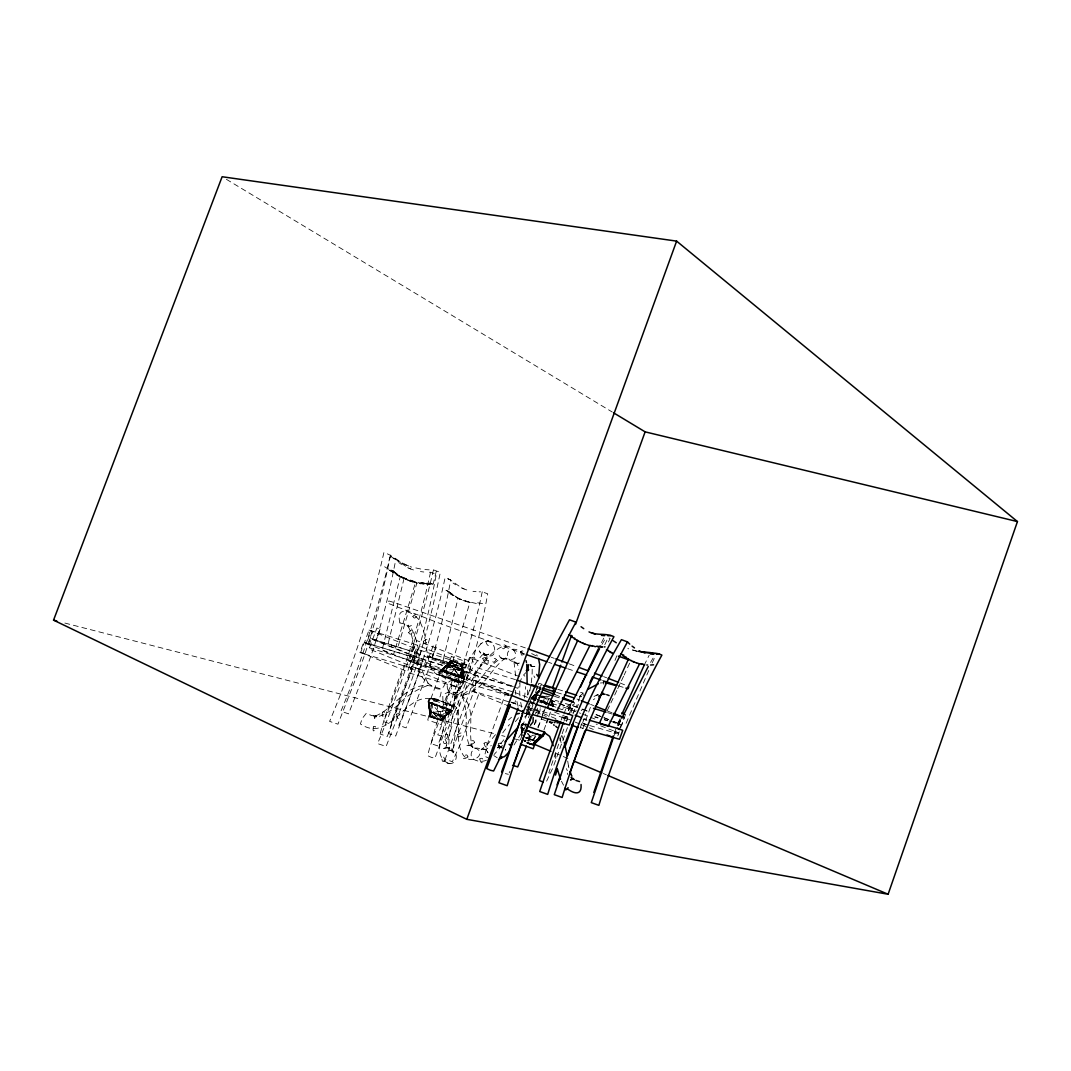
<?xml version="1.0" encoding="UTF-8"?>
<svg xmlns="http://www.w3.org/2000/svg" width="1071" height="1071" viewBox="0 0 1071 1071"><rect width="100%" height="100%" fill="white"/><g stroke="black" fill="none" stroke-linecap="round" stroke-linejoin="round"><path stroke-width="0.75" stroke-dasharray="5 3.75" d="M515.62 675.855L513.759 660.031L514.107 661.744A6.105 4.297 -33.4 0 0 518.471 663.431L520.693 662.681L519.89 662.989A6.065 3.949 -23.8 0 1 513.719 660.62M454.452 696.03L454.465 695.949A11.205 3.601 -71.2 0 1 454.425 696.699A73.243 22.893 -71.7 0 1 451.868 721.439A64.608 21.915 -71.2 0 0 448.762 746.996A24.231 8.033 -71.5 0 0 449.82 749.352M453.89 674.676L462.123 677.889L462.458 664.971L463.609 678.572L447.049 673.418M537.374 708.118L536.959 711.104M462.123 677.889L461.614 665.814L462.123 677.889L462.578 664.944L461.601 677.689L463.609 678.572L461.146 665.319A6.346 2.169 -7.4 0 0 457.625 664.582L451.4 665.64L459.995 677.019M535.995 698.158L537.227 685.882M524.522 697.957L525.633 686.645M543.733 701.88L544.336 696.056M390.554 555.019C381.838 597.538 371.53 640.003 355.103 680.286L337.941 724.183L329.614 721.385C352.52 666.818 370.78 610.296 383.887 552.582C394.034 555.501 401.13 564.497 411.599 567.095M482.231 591.821C471.99 640.753 457.036 688.693 437.785 734.813L444.786 737.317L458.321 702.281C472.525 667.501 480.959 630.685 487.72 593.816L482.231 591.821L479.125 591.848M430.515 572.262C419.511 623.335 403.727 673.364 383.579 721.573L390.915 724.197L405.106 687.569C419.979 651.248 428.989 612.84 436.299 574.364L430.515 572.262L427.142 572.235M433.46 569.879C419.778 629.226 400.996 687.368 377.621 743.595L386.122 746.447L402.709 703.701C419.926 661.436 431.037 616.976 440.328 572.383L433.46 569.879L436.339 570.977L433.206 584.137L430.328 583.079M537.843 727.182L541.551 718.922M542.14 715.08L544.269 709.778M561.472 735.79L548.821 772.807L551.11 773.798M562.168 733.755L564.993 725.643M566.412 721.586L567.844 717.543M613.991 733.742L619.707 719.458M533.907 676.015L534.857 677.675M619.734 718.976L618.101 723.541L619.266 723.889M618.355 725.335L620.417 719.605M621.702 716.834L618.61 725.442L621.234 719.618M619.239 729.94L621.207 724.465L613.482 721.399M617.793 735.911L619.252 731.814M620.698 727.651L624.286 717.624M625.571 714.303L621.742 724.973L613.83 722.657M561.15 720.073L562.262 716.981L570.241 719.873M563.935 714.036L566.171 707.824L569.156 709.015M568.299 710.461L570.482 704.437M571.82 701.532L568.567 710.568L571.312 704.45M570.883 712.911L574.672 702.402M567.456 727.597L552.917 767.787L545.875 782.727M573.012 713.982L575.622 706.74M580 696.578L576.252 706.994L560.28 701.84M577.269 707.302L578.34 704.33M580.107 728.2L583.16 719.725M582.517 723.139L585.824 713.969M590.389 707.355L586.118 719.217L584.271 718.48M582.865 728.427L586.172 719.243M497.854 745.362L499.233 745.577M515.539 700.715L514.522 703.513L472.927 691.116L476.608 681.036L510.211 694.557M527.909 694.771L531.577 684.664M529.248 702.871L527.762 706.98L533.626 709.297M530.105 701.599L531.444 697.917M526.316 712.938L530.078 702.549M525.392 725.442L523.264 724.143L531.27 702.027L534.978 703.018M529.208 713.179L537.147 691.036L540.306 692.013M520.466 739.686L522.166 734.987L521.202 727.517L523.839 728.106M524.442 728.722L526.142 724.023M528.405 717.757L536.745 694.704L558.714 701.358M528.083 741.547L530.306 735.402M534.201 724.639L540.306 707.744M533.586 740.342L535.286 735.643M538.124 727.811L546.049 705.896M546.612 704.33L548.874 698.064M543.907 730.074L546.049 724.17M548.713 716.78L551.378 709.404M408.252 660.78L466.18 678.693L470.678 666.363L414.812 644.273L369.04 630.056L364.461 642.453L368.156 643.966L372.748 631.529L371.048 630.993L366.456 643.443L411.197 661.664L407.556 671.584L360.003 652.252L363.578 642.573L368.156 643.966M475.176 685.681L478.576 676.35L427.664 655.974L424.585 664.381L462.632 676.109L465.617 667.929L427.664 655.974M450.53 750.383L449.472 750.222L452.149 750.624M430.729 657.192L465.671 667.943L469.526 657.38L521.764 677.461L517.842 688.278L474.654 675.158L429.136 656.818L432.229 657.795L436.272 646.924L433.126 645.92L425.736 665.894L472.753 684.958L510.894 696.204M432.068 657.728L436.058 646.844M428.735 702.215L430.662 698.185M438.936 674.502L440.395 670.526M440.757 670.513L439.19 674.61L439.873 675.025M430.917 698.613L439.646 674.743L449.499 677.608L461.387 682.401L452.698 706.217M440.114 707.181C449.311 710.381 432.162 704.986 431.466 702.563L430.823 715.696A6.372 1.607 -14.1 0 0 432.818 716.379L438.882 715.321L436.767 704.209L431.466 702.563L429.886 716.164L441.868 720.475L443.461 716.419L431.693 712.148L429.886 716.151L428.36 702.054L430.247 716.124L428.36 702.054L432.229 715.482A6.346 3.039 7.5 0 0 436.272 717.142L442.189 716.713L451.815 710.18L450.65 709.538M456.982 667.702C453.354 667.032 445.362 664.06 451.547 660.874M455.349 667.032L460.972 668.92L462.538 664.93L459.312 663.551M463.81 678.786L462.297 682.896M464.238 677.916L434.946 758.201L431.493 757.425L427.664 755.684L429.873 746.915L451.882 685.226L457.397 686.913L461.132 676.658L413.607 662.454M464.078 678.894L462.565 683.003L459.004 681.999M380.085 629.065L376.108 640.538L380.312 629.159L376.872 628.048L369.093 648.959L416.793 668.465L461.119 681.531L453.033 678.586L436.459 723.983L430.944 743.569L437.637 745.898L464.56 672.093L414.999 652.493L411.625 661.704L458.629 680.795L462.083 671.343L420.153 658.317L416.565 668.076L419.444 669.241L423.032 659.468L371.423 638.664L368.183 647.46L409.577 660.205L416.82 640.632L470.223 661.249L466.099 672.561L418.721 658.17L372.668 639.454L376.108 640.538M375.412 715.95C392.696 709.497 403.459 687.85 423.755 685.467C429.792 685.239 435.736 686.792 441.185 689.349C441.547 694.918 438.293 706.525 430.114 698.6C404.276 694.543 389.509 743.488 360.405 723.956L362.092 718.695L366.215 713.38L371.771 715.615L375.76 715.897M399.938 622.947C395.319 605.356 411.612 610.751 418.493 619.359C428.52 635.023 424.009 654.836 432.764 670.981M364.461 642.453L410.434 656.202L414.812 644.273M411.438 661.731L416.137 648.932L470.678 666.363M412.897 662.159L417.583 649.387M413.125 662.226L417.81 649.454M416.673 663.699L421.372 650.887M626.107 723.3L650.164 667.22M569.29 713.5L573.092 704.236M614.955 660.405L616.95 655.626L614.808 654.475M564.002 721.064L565.957 716.512M614.259 735.442L616.12 731.105M629.641 663.203L624.125 675.091M623.576 676.27L617.405 689.349M652.132 663.016L655.425 656.041M616.842 690.527L610.577 703.593M604.794 644.675L608.141 637.7L610.109 638.45L607.444 644.019M609.426 705.976L606.547 711.92M644.113 665.359L649.2 655.157M601.46 642.64L604.004 637.7M509.18 772.807L509.983 771.307M444.92 672.588L450.69 660.7L455.135 662.025M601.996 644.394L606.106 637.285M650.552 662.427L654.488 655.653M455.563 681.611L458.468 682.602C443.729 673.391 443.421 697.85 457.973 693.995C470.102 689.229 474.185 674.315 481.24 664.368L480.812 665.091L488.992 653.765L487.921 654.595A6.56 5.208 46.7 0 1 479.688 651.704L479.259 650.9L480.665 653.096A6.6 5.676 55.4 0 0 486.502 655.131C491.308 652.949 485.083 656.577 483.356 652.935C500.251 665.961 497.413 632.104 480.718 643.858M461.387 682.401L460.503 682.401M474.547 675.935L475.002 675.199M475.658 674.101L476.086 673.391M513.986 744.961L523.411 730.114M447.571 673.619L444.385 672.374L451.132 661.65A6.306 0.924 54.3 0 1 452.457 662.32L456.139 666.858L450.048 674.543M534.094 699.269L539.208 691.464M503.772 739.793L497.346 747.919L499.514 746.621A5.757 5.02 63.2 0 1 502.152 746.741M495.471 734.626L488.456 743.274L481.16 749.754L482.486 748.83A6.131 4.016 69.2 0 1 486.783 750.731L487.988 752.779L487.64 751.989A6.078 3.601 60.6 0 0 481.495 749.339M540.922 688.867L532.086 698.412L533.586 699.082L540.922 688.867L532.394 696.726M505.592 658.29A6.145 3.829 62.6 0 1 499.394 655.921L498.966 655.157L500.184 657.179A6.185 4.204 71.7 0 0 504.575 658.866L505.927 657.835C490.759 667.969 484.132 689.617 465.51 694.396M515.365 721.707L518.484 717.824M502.379 745.362L494.039 754.56M535.38 713.621L536.29 712.469M441.185 720.381L451.025 709.712L452.19 710.354L441.332 720.422L440.221 720.154M567.389 773.075L567.657 774.48M534.389 724.384L536.062 721.894L535.955 717.543M538.258 713.688L539.931 711.198L540.226 708.252M455.269 693.74L455.309 693.687A11.179 3.601 -70.9 0 0 455.697 693.218A72.386 22.893 -70.3 0 0 468.964 674.556A64.595 21.915 -71.2 0 1 482.325 654.903A24.098 8.033 -70.8 0 1 484.44 654.354M481.227 643.47L474.426 651.262L461.989 671.892L454.425 681.946L455.858 681.397L454.399 681.732L456.192 681.584L454.05 681.732M441.814 720.341L450.677 710.501C453.421 712.335 455.617 705.816 452.216 705.655M450.69 660.7L441.332 671.035L450.824 660.687L440.636 670.633L454.412 674.891L450.811 673.579M441.332 720.422L451.025 709.712L428.842 701.987L430.14 716.379L430.984 716.78M540.748 688.814L532.608 696.779M448.762 710.006L433.153 712.443L437.129 717.075A6.319 2.329 43.7 0 0 440.65 718.949L450.677 710.501L441.547 720.127L452.323 710.622M527.976 713.527L528.03 713.473A10.228 3.789 -71.4 0 0 527.615 713.942A69.95 26.347 -72.3 0 0 523.398 718.561M443.327 671.142L441.426 670.58L451.025 660.74M440.69 670.593L450.864 660.753M442.015 720.395L452.203 710.555L453.649 706.579L452.096 705.588M450.677 710.501L441.493 718.976L451.895 710.702L431.76 702.67M535.821 736.661L532.541 739.78L526.771 740.757M539.904 691.049L532.086 698.412L535.272 699.35M508.444 719.966L511.496 717.275M441.426 670.58L451.828 661.222L440.516 670.406L461.521 678.425L459.566 668.545L454.318 662.976A6.319 2.503 44.1 0 0 451.172 662.079L441.426 670.58L452.029 662.065L440.516 670.406M441.694 720.422L450.315 710.381L451.828 710.448L453.274 706.472C447.41 705.146 429.658 692.067 427.972 701.987L440.476 707.342M583.16 693.004L576.908 699.002L579.906 700.193M448.321 672.735L441.158 670.486L449.686 664.73L440.877 670.5L443.568 671.169L450.757 665.011L459.098 668.184L457.29 667.702M462.98 682.963L439.23 674.569M581.205 710.649L582.972 709.136M497.774 747.558L498.323 747.116A5.716 4.672 52.2 0 1 502.018 746.822M451.078 673.672L464.426 679.001L462.511 664.85L461.588 664.462M538.338 694.704L533.492 698.399L536.665 697.971M538.981 692.094L531.203 697.85L532.367 698.118M463.248 694.276L463.315 694.222A10.991 7.162 -67.2 0 0 463.89 693.78A74.327 49.614 -68.7 0 0 482.593 676.323A57.78 36.106 -67.5 0 1 500.411 658.598A22.33 14.191 -68.1 0 1 503.906 658.397M570.776 704.062L562.382 709.323M441.078 670.54L451.654 663.418L456.259 663.23A6.332 3.735 10.7 0 1 460.41 665.171L464.426 679.001L462.819 683.097L457.893 681.732M593.361 699.724L594.82 698.72M532.689 696.967L539.382 692.482M443.461 716.419L431.546 712.228M565.622 720.716L567.697 719.658M498.323 747.116L500.907 747.063L502.326 748.201M533.264 735.175L527.682 737.946L530.44 741.48M522.661 723.889L521.068 727.691L521.938 735.831M522.541 723.835L521.443 728.012M427.356 685.56L427.262 685.601A11.085 10.817 -76.8 0 0 426.512 685.949A74.314 72.48 -84 0 0 402.147 700.862A60.15 58.289 -72 0 1 378.679 716.526A23.067 22.384 -75.3 0 1 373.484 715.977M486.408 760.196C480.584 763.141 468.107 760.236 471.776 751.775C476.434 743.863 481.187 751.36 482.486 748.83M541.966 697.73L546.679 696.07M525.553 737.932L534.576 735.001M504.575 658.866L506.637 659.053L505.592 658.424C523.96 664.422 514.214 640.404 500.599 647.406C485.417 655.358 478.965 672.869 464.881 682.281L465.724 681.772L461.373 682.227L462.565 682.495C443.166 676.711 450.61 699.604 466.153 694.316M524.616 713.527L530.051 713.326M520.881 725.121L523.813 724.786L522.635 724.518L526.758 725.643M460.972 668.92L455.992 666.898M449.204 664.663L450.757 665.011L461.521 678.425M600.362 683.003L604.285 682.696M538.258 697.757L549.383 696.27M451.815 710.18L431.68 712.376L428.935 702.536M448.695 763.355C456.246 765.35 459.579 752.859 452.136 750.651M440.877 670.5L461.253 669.014L464.131 679.094L462.511 664.85L464.279 679.108M529.984 664.743L531.243 664.77L529.891 664.502M444.478 672.401L451.333 673.779M524.817 676.176L523.572 675.011L526.156 672.307M424.892 569.558L429.15 569.839M523.264 724.143L525.178 724.505L523.277 723.902M472.994 591.312L476.046 591.687M531.644 653.591L537.24 656.403M420.461 571.579L423.795 572.008M551.391 705.494L553.372 705.95L552.449 701.398M445.416 702.844L446.299 704.825L445.697 712.657L445.79 711.746C447.357 726.888 429.484 754.653 448.254 763.275M523.518 723.996L522.046 723.835L520.707 727.53L522.782 728.708M447.089 763.074L449.874 763.543M450.57 710.434L451.775 710.649L434.13 704.919L452.19 710.354L441.078 719.498L451.025 709.712L441.814 719.257A6.319 2.785 48.3 0 1 438.976 718.949L433.675 713.353L432.041 704.062L441.801 715.508L449.164 708.855M524.455 713.018L530.734 714.652M401.772 576.948L400.233 576.667L382.066 650.258L391.986 654.287L393.539 654.461L415.695 581.941L398.988 576.011L396.083 574.11L410.916 581.406L405.052 579.157L407.783 580.147M431.908 698.412C424.451 697.663 431.225 712.59 430.14 716.379M420.716 569.022L412.616 567.242M441.68 670.687L440.114 670.419L438.668 674.395L439.619 674.917M399.952 622.92L404.704 624.085L408.52 626.749M409.524 580.295L420.501 583.186M637.633 651.222L631.448 649.722M505.325 773.61L508.364 774.293M525.968 737.638L531.564 739.378M450.931 710.609L446.138 709.203M64.876 623.054L495.244 733.889M501.723 735.563L504.95 736.393M514.656 738.896L519.515 740.141M523.639 724.063L525.285 724.491M431.546 698.252L433.849 698.921M637.071 651.436L627.834 648.544M460.061 682.414L461.681 682.843M531.872 697.931L533.746 698.493M439.03 719.819L440.422 720.207M530.667 714.839L524.576 712.67M510.894 702.094L519.248 705.133M533.96 709.122L565.796 718.333M583.32 723.701L588.14 725.094M589.746 725.562L618.636 733.903M614.727 731.667L618.262 732.684L596.145 724.063M594.833 717.088L597.993 718.012M604.325 719.873L607.498 720.796M508.27 694.905L505.432 694.062L488.108 742.042L484.48 756.18L487.948 757.719M360.003 652.252L365.184 653.779M411.532 668.103L360.552 652.775L364.368 642.426L412.255 656.938M451.319 660.794L452.431 661.142M530.56 702.656L534.63 703.861M449.017 710.113L443.233 708.252M594.887 716.673L598.087 717.624M604.499 719.538L607.699 720.502M609.305 720.984L618.918 723.849M542.515 685.172C540.547 683.552 538.512 689.014 541.016 689.095M473.984 680.246L513.437 692.053M539.182 699.751L531.243 697.382L535.861 699.229M540.775 700.233L550.293 703.085M551.886 703.553L556.652 704.972M562.998 706.873L580.589 713.34M527.588 725.161L522.742 724.09L521.403 727.785L523.237 728.842M524.924 724.331L527.119 724.987M433.474 698.761L439.204 700.608M511.376 686.042L475.738 675.212L445.201 759.245L452.35 761.722L461.266 742.109L478.965 693.499L470.303 690.353L505.418 704.718M576.024 706.914L577.443 707.355M456.915 681.357L459.78 682.307M374.529 639.909L412.777 651.663M372.614 639.441L376.055 640.525M554.497 696.364L560.802 698.292M607.605 712.643L612.304 714.089M371.423 638.664L412.71 651.65M533.238 698.292L535.714 699.095M515.472 679.657L476.769 667.621L472.351 679.764L510.68 695.066M536.263 686.123L540.949 687.582M556.585 692.442L562.837 694.383M443.514 671.169L445.884 671.892M618.369 685.815L624.393 687.689M579.839 696.525L581.018 696.9M429.136 656.818L432.296 657.808M439.217 719.873L436.058 718.842M542.02 684.275L538.874 683.271L534.991 694.008L538.057 695.226M557.763 689.282L565.635 691.772M526.089 737.45L530.185 738.856M532.541 740.476L528.418 739.07M452.203 661.061L453.622 661.517M454.385 680.527L458.053 681.825M435.964 699.51L438.963 700.501M451.078 750.503L453.528 752.793L453.823 742.511L453.729 743.341L457.678 720.207L459.164 703.714L455.831 695.668L449.137 692.08L444.652 693.673L442.805 696.378L442.952 701.117L447.102 704.785L445.951 703.754M445.081 671.637L464.426 679.001L463.087 678.371M548.62 662.347L551.793 663.418M567.643 668.746L573.989 670.888M602.518 680.487L605.691 681.544M453.381 661.45L455.014 661.985M437.651 714.705C451.614 719.002 424.491 709.002 436.62 714.33M437.798 719.417L431.774 717.182M451.587 679.563L455.295 680.928M547.227 704.169L540.975 701.96M438.842 700.447L442.283 701.679M454.961 666.523L451.199 665.372L454.318 666.657M454.787 661.918L456.661 662.574M525.071 654.167L437.276 622.465L387.381 603.04L388.88 600.965L394.891 602.772L526.477 648.29M390.861 570L393.593 570.977M391.29 570.374L394.034 571.352M430.716 584.485L424.611 583.534L427.329 584.498M445.924 590.268L449.017 591.58M482.566 603.575L476.769 602.678L479.447 603.642M392.709 571.566L395.453 572.543M395.989 572.998L390.513 569.718L398.814 575.1M447.611 591.728L450.302 592.691M450.797 593.12L445.616 590.001C452.109 592.973 457.17 598.957 464.399 600.911M394.811 573.172L397.542 574.15M449.512 593.227L452.203 594.191M396.939 574.672L399.67 575.649M423.969 584.311L417.918 582.932L420.635 583.909M453.354 595.074L450.663 594.11L456.005 596.828M451.453 594.633L454.144 595.596M476.354 603.495L470.624 602.197L473.302 603.16M401.986 577.684L404.718 578.675M414.624 582.303L417.342 583.28M411.384 581.473L414.919 582.664M456.045 597.431L458.736 598.394M467.612 601.648L470.289 602.612M409.791 580.951L412.509 581.928M540.373 700.662L546.223 702.844M448.575 678.545L452.243 679.871M461.534 599.747L458.843 598.783L467.317 601.862M465.376 601.085L468.054 602.049M540.601 700.769L543.466 701.8M551.177 657.233L554.283 658.357M456.313 662.454L459.646 663.672M401.049 576.867L394.57 573.855L404.731 578.581M413.526 581.325L416.418 582.396M400.902 577.095L403.807 578.153M401.826 577.523L408.52 580.08L398.144 575.796M423.688 582.825L426.566 583.896M424.665 583.749L421.773 582.691L428.909 584.07M394.034 572.771L387.809 569.33L397.475 574.926M420.542 582.517L423.433 583.588M569.21 663.833L576.653 666.564M534.884 699.47L531.216 697.984M540.748 701.625L553.091 705.883L552.569 700.97M441.908 701.505L445.335 702.804M429.792 583.066L432.671 584.123M429.11 583.052L431.988 584.11M384.636 566.76L390.728 570.401M426.86 583.012L429.752 584.083M443.568 671.169L463.756 678.599M545.514 720.609L541.337 718.936M543.225 701.692L546.518 702.924M497.239 757.786L493.785 755.577M457.853 663.016L459.539 663.632M541.511 701.291L547.642 703.58M445.576 677.421L449.11 678.746M603.589 676.631L606.628 677.769M408.707 566.01L397.622 560.923M546.009 702.723L549.035 703.901M444.96 702.63L448.173 703.901M434.706 718.333L430.783 716.727M590.616 704.397L593.682 705.602M607.458 711.01L612.05 712.817M442.925 676.377L446.112 677.622M536.825 687.448L541.377 689.242M554.992 694.624L561.043 697.02M582.584 709.189L590.308 712.242M596.48 714.692L602.665 717.128M604.205 717.744L611.943 720.796M581.941 709.149L589.719 712.215M595.945 714.678L602.156 717.128M603.723 717.744L611.487 720.81M613.054 721.426L621.836 725M541.765 696.485L558.473 703.112M559.999 703.714L575.194 709.738M539.583 695.829L548.754 699.47M550.28 700.073L557.924 703.098M559.45 703.714L576.265 710.381M513.344 686.618L467.826 668.732L464.613 677.541L509.354 695.588M582.115 713.942L597.364 720.007M369.04 630.056L416.137 648.932M540.989 701.036L547.174 703.5M548.727 704.102L553.372 705.95L552.248 701.572M532.006 698.064L535.098 699.283M541.27 701.733L547.442 704.169M548.981 704.785L555.153 707.235M572.905 705.669L576.091 706.94M537.414 699.845L555.916 707.221M557.456 707.837L565.167 710.916M535.62 700.514L515.031 692.535L518.069 693.74M537.133 701.117L546.197 704.758M583.789 719.11L586.881 720.341M583.4 723.3L585.864 724.291M619.922 682.923L626 685.373M530.761 702.75L532.635 703.5M554.55 712.121L568.219 717.624M459.995 675.038L464.653 676.926M562.824 717.142L568.915 719.592M575.007 722.055L579.585 723.889M581.111 724.505L593.307 729.418M410.434 656.202L466.18 678.693M580.455 727.463L583.24 728.588M526.919 706.927L556.197 718.788M406.9 659.12L411.625 661.035M511.496 702.281L522.072 706.579M528.123 709.029L534.175 711.492M535.687 712.108L546.264 716.405M460.811 664.127L461.815 664.542M460.584 664.047L461.628 664.475M533.586 699.082L535.687 699.939M526.745 712.175L529.596 713.34M530.801 739.244L533.773 740.315M527.789 738.682L526.33 738.053M525.794 738.039L532.916 740.315L531.618 739.579M532.247 702.777L535.366 703.982M456.621 686.591L460.49 688.184L409.698 673.11L415.187 658.13L412.455 657.299L408.787 667.3L454.693 686.123M413.486 569.946C404.477 567.523 398.733 559.276 389.884 556.893C378.25 609.64 361.811 661.329 340.953 711.157L348.544 713.862L363.27 676.002C378.652 638.463 388.144 598.809 395.895 559.075L393.151 558.111L395.882 560.441M407.636 567.697L410.769 568.982M534.121 703.593L529.877 701.679M466.795 589.934C458.455 587.711 453.301 579.893 445.081 577.764C434.291 628.235 418.748 677.689 398.84 725.295L406.083 727.892L420.1 691.719C434.772 655.827 443.622 617.86 450.771 579.839L448.066 578.889L450.543 581.071M461.253 587.805L464.118 588.983M447.798 703.727L450.61 704.905M443.34 708.319L428.48 702.107L430.087 716.204L428.695 702.415L434.491 705.079M440.797 675.48L443.461 676.577L439.646 674.743M555.554 753.274L561.713 755.885M563.252 756.528L567.871 758.496M603.281 773.503L606.36 774.815M524.04 728.722L521.202 727.517L522.139 732.256M551.137 704.745L553.627 706.043M550.882 704.651L553.372 705.95M533.452 703.205L531.27 702.027M530.747 702.107L532.742 702.978M522.434 731.587L522.42 728.548L524.643 729.538M450.235 704.745L452.471 705.762M439.351 674.81L441.332 675.694M499.22 745.617L502.138 748.013M525.446 723.755L526.704 724.384M531.243 702.308L530.359 701.692M529.931 701.679L530.988 702.215M472.539 747.344L471.548 743.85L471.776 744.773C467.933 728.99 476.22 707.65 461.976 695.949C455.349 686.886 440.596 696.619 449.472 704.357C452.738 705.307 455.563 706.07 454.867 706.084C455.644 706.485 457.853 709.23 456.393 707.355L456.862 709.149L456.634 708.252C461.373 723.514 454.345 741.159 463.261 755.162C472.083 767.278 490.13 751.079 472.391 747.223A6.252 4.498 -37.5 0 0 468.134 745.296L465.898 746.032L466.715 745.711A6.212 4.217 -27.3 0 1 472.82 748.428L472.445 747.21L473.583 747.518L471.762 746.273M462.257 664.77L464.011 679.027M226.409 179.326L612.251 412.027M531.511 703.259L530.239 702.469L531.256 703.098M453.167 704.999L454.291 705.722M398.693 562.57L401.598 564.484M453.1 583.052L455.751 584.833M390.835 556.438L394.168 558.781M408.078 626.267C418.118 644.755 410.273 672.401 430.488 684.985C439.632 692.241 445.054 689.523 445.777 678.639C442.296 676.002 436.299 675.185 433.045 671.249M529.181 713.032L526.048 709.189M526.303 732.684L521.564 728.079L523.036 732.765M527.481 733.822L534.576 740.73M542.81 695.842L547.375 700.3M563.547 785.19L561.472 781.228M523.853 654.85C520.359 648.29 506.061 645.88 507.413 656.443C510.8 664.489 515.78 659.508 514.107 661.744M527.735 733.18L533.586 740.784M446.045 703.767L446.5 705.494L445.188 702.509M605.142 681.049L603.268 681.29L603.91 684.436M598.676 697.489L597.953 694.557L596.186 695.307M583.28 695.735C583.441 689.63 576.493 693.272 581.54 696.645M505.392 749.459L505.766 750.169L505.432 749.432M428.146 683.392L428.105 683.298A11.071 10.817 -74.9 0 1 427.757 682.535A73.618 72.306 -71.3 0 1 418.841 655.305A60.137 58.289 -71.9 0 0 411.13 628.168A22.973 22.357 -70.8 0 0 406.846 625.196M536.758 654.622L537.24 656.041M561.927 735.657L563.574 740.088M462.458 696.431L462.485 696.511A11.018 7.162 -66.6 0 1 462.659 697.167A75.318 49.561 -64.6 0 1 466.3 721.051A57.794 36.106 -67.5 0 0 469.071 744.76A22.437 14.191 -66.5 0 0 471.789 746.755M551.659 701.184L553.091 705.883L552.556 700.862M518.056 706.325L516.637 700.206M551.592 701.17L552.944 705.856L551.739 701.451M568.473 766.006L568.875 767.773M551.712 700.956L552.73 705.856L552.328 700.943M522.126 732.537L521.202 727.919L522.072 734.291M568.473 766.019L567.67 760.691M555.18 753.556L556.17 761.802M552.034 701.331L552.73 705.856M522.755 732.35L522.193 727.678L522.353 732.591M527.789 695.025L527.213 687.783M522.541 731.573L522.42 728.548L522.889 732.925M522.661 732.069L522.193 727.678L522.487 732.671M515.78 694.383L515.432 690.34M522.42 728.548L522.661 731.774M528.753 711.479L528.739 711.412A10.201 3.789 -71.2 0 1 528.753 710.809A69.16 26.36 -70.6 0 1 528.646 705.735M522.514 727.785L522.568 732.658M521.764 707.275A67.446 40.872 -69.4 0 1 520.613 701.786M519.93 695.949A67.446 40.872 -69.4 0 1 519.73 687.716A59.2 37.873 -67.2 0 0 519.971 683.485M514.87 661.985A22.183 14.003 -68.1 0 1 517.427 664.154A59.2 37.873 -67.2 0 1 518.846 669.536M574.699 711.385A67.942 67.004 -74.3 0 1 572.918 712.764M567.362 716.539A67.942 67.004 -74.3 0 1 561.458 719.725M594.017 696.471A56.883 56.201 77.6 0 1 598.06 694.637M483.075 749.526A22.304 14.003 -66.6 0 0 486.595 749.084A59.2 37.873 -67.2 0 0 491.294 745.416M502.741 732.872A59.2 37.873 -67.2 0 0 504.013 731.065A68.169 40.872 -66.4 0 1 509.595 724.465M531.229 682.843A53.43 18.957 -71.1 0 0 532.1 667.032A20.67 7.47 -70.9 0 0 530.948 665.238M530.587 686.779A53.43 18.957 -71.1 0 1 530.212 688.8A69.16 26.36 -70.6 0 0 529.904 690.782M530.091 665.493A5.69 4.324 -7.8 0 0 535.58 666.175L536.303 665.881L534.148 666.55A5.73 4.739 -16 0 1 530.132 665.667M501.991 747.143A20.764 7.47 -71.5 0 1 501.268 747.103M559.678 737.825A68.557 67.112 -87.4 0 1 561.539 744.358M567.295 770.705A56.883 56.201 77.6 0 1 566.452 768.617M447.758 734.8C446.674 744.773 442.537 731.011 447.758 734.8M498.51 743.836C501.255 754.104 503.959 739.74 498.51 743.836M488.229 660.62C488.296 670.54 482.807 657.353 488.229 660.62M520.881 651.409C521.162 661.356 526.289 648.263 520.881 651.409M506.101 646.027C500.933 654.247 501.884 641.194 506.101 646.027M445.134 760.557C440.181 765.591 441.828 749.754 445.134 760.557M446.553 742.672C441.56 747.678 443.287 731.841 446.553 742.672M496.328 659.482C491.174 667.661 492.125 654.662 496.328 659.482M408.667 632.506C411.478 638.677 416.177 624.795 408.667 632.506M412.844 616.401C415.602 622.546 420.354 608.797 412.844 616.401M374.81 717.744L374.73 718.454L374.703 717.757A6.332 1.553 76.1 0 1 376.952 717.717L377.246 718.4L376.631 716.713A6.386 1.593 84.5 0 0 375.037 716.74L374.81 717.744M382.441 712.282C380.647 722.671 388.358 709.109 382.441 712.282M373.377 726.874C371.503 737.33 379.362 723.715 373.377 726.874M474.573 742.605C465.283 748.924 472.98 735.79 474.573 742.605M467.933 756.929C458.629 763.208 466.38 750.155 467.933 756.929M457.558 734.773C459.124 741.601 466.755 728.173 457.558 734.773M446.366 745.483L446.031 747.13L452.631 749.419L475.778 685.855L467.799 682.95L450.356 730.931L446.366 745.483M389.121 731.908L388.746 733.622L395.708 736.031L420.113 669.442L411.759 666.403L393.365 716.673L389.121 731.908M380.566 732.296L380.178 734.01L387.3 736.473L412.255 668.398L403.807 665.493L384.944 716.968L380.566 732.296M444.184 655.8L442.979 661.061L452.082 663.739L469.888 602.317L458.027 598.234L444.184 655.8M389.349 638.677L388.063 644.18L397.93 647.085L416.914 582.959L404.035 578.527L389.349 638.677M471.856 657.701C473.021 668.947 478.215 654.408 471.856 657.701M423.313 641.301C424.866 648.397 432.564 634.875 423.313 641.301M396.551 714.17C397.783 725.268 403.044 710.916 396.551 714.17M428.895 715.803L427.731 720.047L441.346 724.679L442.497 720.435L428.895 715.803M451.346 656.443L449.9 660.405L463.756 665.359L465.202 661.396L451.346 656.443M408.801 625.236L408.386 625.986A6.372 1.258 -42.8 0 0 409.832 626.348L411.451 625.277L410.769 625.651A6.346 1.125 -34.7 0 1 408.734 625.156L408.801 625.236M484.038 743.261C486.823 753.663 489.567 739.177 484.038 743.261M479.768 758.964C482.445 769.286 485.511 755.042 479.768 758.964M485.806 641.462C489.072 652.239 491.95 637.071 485.806 641.462M482.793 658.424C486.047 669.147 488.938 654.046 482.793 658.424M444.478 748.147L443.648 748.549L446.152 747.759A6.667 5.328 -11.6 0 1 452.069 749.646L453.033 751.561L452.832 750.825A6.613 4.779 -4.6 0 0 444.492 748.214M522.969 724.719L521.831 724.839L523.023 724.772M453.194 752.123L452.939 751.307L453.194 752.15M552.154 705.227L552.074 702.134L552.154 705.227M434.88 700.581A11.607 0.763 19.7 0 0 452.605 706.391A11.607 0.763 19.7 0 0 437.972 700.287A11.607 0.763 19.7 0 0 434.88 700.581"/><path stroke-width="1.5" d="M603.348 693.633L603.241 694.369L602.183 692L602.919 694.41L603.134 693.673M528.351 664.716L528.07 670.566M527.16 684.021L526.798 664.274M581.058 784.508C582.008 795.954 574.056 793.785 567.416 788.885M538.512 678.304L539.664 664.515L538.512 658.37M555.501 775.056L557.415 769.192M593.829 792.433L613.255 735.817M888.113 894.258L1017.45 521.577L676.618 241.122L222.125 176.742L53.55 620.136L466.795 819.328L888.113 894.258L607.9 775.458M564.819 747.277L573.266 724.063M521.778 716.111L498.899 782.74L507.172 785.712C524.656 729.11 547.656 674.208 575.944 622.157L569.504 619.788L545.059 664.703L523.532 711.251M628.851 686.752L628.182 688.613L625.892 688.171M613.643 736.888L591.286 802.621L598.863 805.352C614.634 753.274 635.732 702.804 661.891 655.091C654.769 651.342 646.308 654.515 638.999 650.833M560.588 721.626L539.356 780.451L543.037 782.084M563.346 722.577L539.717 791.523L547.696 794.387C564.417 739.78 586.573 686.846 613.924 636.71C606.146 632.76 596.935 635.893 589.01 631.903M557.067 784.842L560.454 775.458M567.791 755.095L577.938 726.914M584.9 730.877L570.08 771.99M509.769 705.2L486.756 768.603L490.505 770.29L493.624 770.986L498.992 760.156L518.11 708.266M501.442 729.177L510.372 704.557M501.603 771.95L523.117 712.55M531.39 715.468L515.017 760.437M526.423 746.152L517.695 766.93L512.567 765.243M552.275 688.666L560.762 665.185M561.9 662.052L571.526 635.424M575.488 624.46L645.117 431.854L613.683 412.884M536.049 733.782L540.801 735.255L533.612 744.733L542.984 735.509L544.322 731.814L543.117 735.563L533.412 744.693L534.349 742.123M552.997 691.92L553.908 689.416M534.536 744.961L533.157 748.776L520.386 744.144M546.571 722.697L547.642 719.739M542.743 735.402L544.081 731.707M543.412 735.616L544.737 731.921M466.795 819.328L676.618 241.122M568.112 787.68L565.849 789.943L564.912 788.323M597.31 703.915L601.166 694.182M621.956 714.062L644.113 665.359M513.678 763.61L514.348 762.03M589.907 682.655L592.357 677.046M509.086 744.358L510.613 745.429L511.898 742.792M580.375 687.194L586.185 674.248M621.89 718.186L648.223 666.51M577.59 640.699L547.388 707.851L548.901 708.748L556.933 711.104L589.934 645.478M628.369 659.281L599.479 723.166L600.978 724.036L608.248 726.165L639.668 663.672M587.979 670.406L598.328 648.879M573.373 699.952L599.559 648.691M627.472 641.89C600.456 691.344 578.594 743.595 562.141 797.48L554.283 794.655L567.844 754.466C580.562 714.049 600.202 676.216 621.408 639.668L627.472 641.89L629.721 644.113M572.61 778.537L570.535 779.983L573.025 778.376L572.155 779.193M504.936 741.828L517.829 727.463M570.401 772.74L570.334 771.508M508.23 752.846L504.561 756.581L500.023 758.067M533.425 743.609L536.584 740.021M538.686 737.638L540.801 735.255M533.412 744.693L542.207 735.001M537.709 676.082L536.745 674.435M530.373 725.308L533.037 721.934L533.184 717.516M534.616 742.176L543.117 735.563L542.582 735.161M522.193 713.447L522.126 713.5A10.389 6.372 -67.4 0 0 521.778 713.781M588.488 688.988L598.287 683.807M599.399 696.07L600.992 695.307M554.483 722.684L554.564 722.644A10.295 10.148 -86.1 0 0 555.046 722.43M526.289 670.62L528.686 669.79M517.025 713.942L519.381 713.393M650.579 665.024L653.538 664.796M656.336 654.274L659.281 654.073M604.124 646.911L605.035 646.857M607.833 635.759L611.059 635.598M558.727 722.738L557 722.778M646.79 664.971L647.647 665.037M650.552 654.02L653.43 654.261M605.584 682.736L614.379 685.186M601.487 635.384L604.633 635.692M552.69 722.497L549.41 721.961L551.538 723.193M638.878 651.476L650.485 652.614L654.153 653.912M579.558 781.562L575.877 780.424M532.247 744.479L532.997 744.653M542.769 731.52L527.307 726.258M645.117 431.854L1017.45 521.577M540.56 735.175L535.38 733.568M53.55 620.136L56.79 620.966M606.708 694.664L609.091 695.574M531.189 744.184L532.407 744.532L528.512 743.301M532.434 714.504L569.357 725.027L572.731 715.669L567.764 713.634M586.038 729.712L619.52 739.271L622.72 730.342L617.324 728.213M535.902 704.464L553.506 709.658M556.706 710.609L569.518 714.384M589.345 720.181L619.574 729.097M541.886 692.495L552.917 695.882M562.382 698.774L573.427 702.161L571.566 701.425M593.521 708.319L606.039 712.161M613.87 714.558L623.268 717.45L621.448 716.727M517.012 680.139L535.313 686.846M531.577 684.664L536.263 686.123M542.515 688.064L555.019 691.946M564.404 694.865L573.775 697.783M529.917 743.783L531.363 744.225M545.179 685.279L556.197 688.773M565.635 691.772L576.653 695.28M642.239 651.971L644.956 652.882M592.317 633.068L595.315 634.072M554.965 664.489L566.064 668.224M577.162 671.945L586.667 675.145M593.013 677.287L600.938 679.951M605.691 681.544L616.789 685.279M530.212 743.863L527.374 742.872M543.72 685.56L550.079 687.836M547.053 661.811L526.651 654.716M532.274 732.47L535.5 733.635M568.929 634.969L572.262 636.161M600.242 646.228L602.438 647.004M599.613 646.255L601.795 647.045M620.564 653.993L623.804 655.157M597.846 646.241L600.041 647.018M571.553 637.098L574.873 638.289M596.4 646.215L598.582 647.004M622.92 655.974L626.16 657.139M574.27 639.012L577.59 640.204M592.129 645.559L595.422 646.737M625.37 657.741L628.61 658.906M641.556 663.672L644.755 664.823M577.082 640.686L580.388 641.877M590.094 645.438L592.29 646.228M580.335 642.158L583.267 643.31M587.028 644.702L589.224 645.492M627.901 659.281L631.127 660.446M639.775 663.618L641.917 664.395M582.53 643.122L584.739 643.925M528.003 648.852L549.637 656.67M584.003 643.725L586.212 644.528M618.382 656.135L628.409 659.749M630.926 660.66L633.724 661.771M632.907 661.543L636.402 662.869M636.977 662.976L639.133 663.739M527.066 742.779L528.686 743.341M608.194 650.873L610.162 651.61M609.6 651.824L611.581 652.547M610.55 652.386L612.532 653.109M555.769 658.906L567.724 663.284M529.623 731.52L532.648 732.631M606.481 649.722L608.448 650.458M579.612 667.661L588.488 670.955M594.485 673.19L602.076 676.055M608.1 678.331L618.395 682.307M527.561 730.676L530.319 731.734M526.892 730.462L529.757 731.573M621.916 712.884L624.353 713.835M581.433 700.782L589.09 703.794M595.208 706.204L605.918 710.408M613.576 713.42L622.76 717.021M542.89 689.844L554.992 694.624M562.57 697.623L573.159 701.813M575.207 715.187L581.366 717.637M510.68 695.066L527.548 701.8M607.016 734.947L613.121 737.41M571.606 725.04L577.778 727.544M555.327 720.087L564.39 723.768M506.944 705.334L523.746 712.202M534.001 744.131L550.936 751.307M574.029 761.106L601.741 772.847M543.961 732.229L549.624 736.339L553.265 745.737M498.537 759.553L501.777 757.893L501.563 756.635M613.121 640.686L616.253 642.761M581.058 626.709L583.749 628.65M632.064 646.121L634.487 647.915M555.742 726.272L557.04 727.437M553.747 724.706L553.787 724.786A10.308 10.148 -88 0 1 554.122 725.495M571.164 774.547L571.914 776.194M570.495 772.887L571.178 774.561M560.548 779.179L557.174 768.469M564.283 742.283L567.242 756.059M522.916 711.331L522.929 711.398A10.375 6.372 -67.9 0 1 522.768 710.702M526.075 660.66L526.463 662.44M525.285 741.373A5.877 2.985 -4.2 0 1 524.308 740.811M525.473 740.704A5.877 1.727 -8.4 0 1 524.415 740.53M602.13 693.901A21.581 21.353 86 0 1 605.088 694.329M574.417 779.621A21.674 21.366 82.6 0 1 572.69 778.59M571.874 778.015A21.674 21.366 82.6 0 1 571.084 777.399"/></g></svg>
